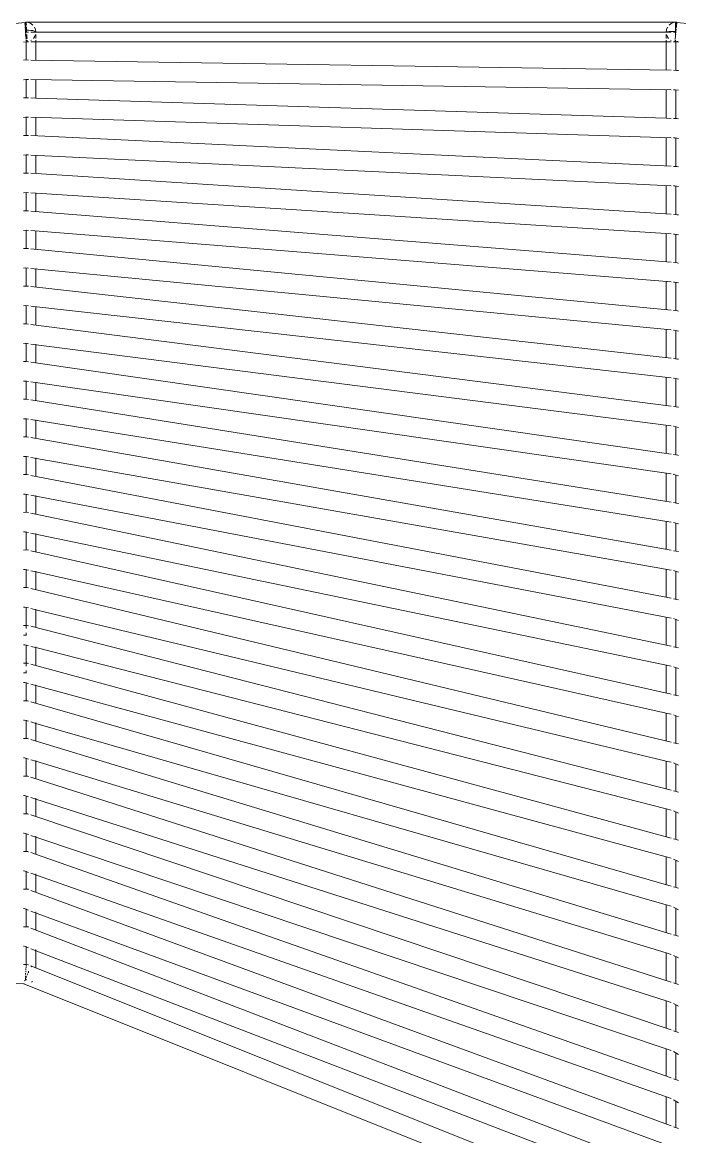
# Model space of a CAD drawing. Header units: millimetres. Extents: x 886808 to 1650903, y -1008069 to 230892.
# Drawn here: x 1045481 to 1046492, y -407367 to -405652 of the extents above; entities that cross this region are included whole.
import ezdxf

# ---------------------------------------------------------------- set-up
doc = ezdxf.new("R2010")
doc.units = ezdxf.units.MM
doc.layers.get('0').update_dxf_attribs({"lineweight": 0})
doc.layers.add('A_Dim', color=8, linetype='Continuous', lineweight=5)

# ---------------------------------------------------------------- blocks, each defined once
blk = doc.blocks.new('A$C14C457CE')
for p, q in [((3813.5, 3730), (4813.5, 3830)), ((4813.5, 3830), (3815.1, 3730.1)), ((4813.3, 3828.3), (4813.3, 3828)), ((4813.3, 3828), (4813.4, 3827.2)), ((4813.4, 3829.6), (4813.4, 3829.5)), ((4813.4, 3829.5), (4813.4, 3829)), ((4813.4, 3826), (4813.4, 3825.7)), ((4813.4, 3825.7), (4813.5, 3824.6)), ((4813.5, 3830), (4813.5, 3830)), ((4813.5, 3830), (4813.5, 3830)), ((4813.5, 3830), (4813.5, 3829.9)), ((4813.9, 3830), (4813.5, 3830)), ((4813.9, 3830), (4814.3, 3830)), ((4814.1, 3828), (4814, 3828.4)), ((4814, 3825.6), (4814.3, 3821.8)), ((4814.5, 3825.7), (4814.1, 3828)), ((4814.3, 3830), (4814.7, 3830.1)), ((5815.8, 3830.1), (4814.3, 3830.1)), ((4814.3, 3830.1), (4814.3, 3830)), ((4814.5, 3825.7), (4814.4, 3822.6)), ((4814.6, 3828.1), (4814.5, 3825.7)), ((4814.8, 3829.6), (4814.6, 3828.1)), ((4814.7, 3830.1), (4815, 3830.1)), ((4815, 3830.1), (4814.8, 3829.6)), ((4815, 3830.1), (5815, 3830.1)), ((4815, 3830.1), (4818.9, 3829.6)), ((4815.2, 3829.6), (4815, 3830.1)), ((4815, 3830.1), (4815, 3830.1)), ((4815, 3829.6), (4815, 3830.1)), ((4815, 3825.7), (4815, 3829.6)), ((4815.4, 3828.1), (4815.2, 3829.6)), ((4815.5, 3825.7), (4815.4, 3828.1)), ((4818.9, 3829.6), (4822.5, 3828.1)), ((4822.5, 3828.1), (4825.6, 3825.7)), ((5804.4, 3825.7), (5807.5, 3828.1)), ((5807.5, 3828.1), (5811.1, 3829.6)), ((5811.1, 3829.6), (5815, 3830.1)), ((5814.5, 3825.7), (5814.4, 3822.6)), ((5814.6, 3828.1), (5814.5, 3825.7)), ((5814.8, 3829.6), (5814.6, 3828.1)), ((5815, 3830.1), (5814.8, 3829.6)), ((5815, 3830.1), (5816.5, 3829.9)), ((5815.2, 3829.6), (5815, 3830.1)), ((5815, 3830.1), (5815, 3830.1)), ((5815, 3829.6), (5815, 3830.1)), ((5815, 3829.6), (5815, 3821.8)), ((5815.4, 3828.1), (5815.2, 3829.6)), ((5815.4, 3827.5), (5815.4, 3828.1)), ((5815.5, 3825.7), (5815.5, 3826.5)), ((5815.6, 3823.5), (5815.5, 3825.7)), ((5816.5, 3830), (5815.8, 3830.1)), ((5816.1, 3826.4), (5815.8, 3823.5)), ((5816.3, 3828.3), (5816.2, 3827.2)), ((5816.4, 3829.6), (5816.4, 3829)), ((5816.5, 3830), (6816.5, 3730)), ((5816.5, 3830), (5816.5, 3830)), ((5816.5, 3830), (5816.5, 3829.9)), ((5816.5, 3829.9), (5816.5, 3829.8)), ((4813.6, 3823), (4813.6, 3822.6)), ((4813.6, 3822.6), (4813.7, 3821.3)), ((4813.8, 3819.5), (4813.9, 3819)), ((4813.9, 3819), (4814, 3817.6)), ((4814, 3818.1), (4815, 3818.1)), ((4814.2, 3815.7), (4814.3, 3815.1)), ((4814.4, 3822.6), (4814.3, 3819)), ((4814.7, 3818.1), (4814.3, 3821.8)), ((4814.3, 3819), (4814.3, 3815.1)), ((4815, 3815.1), (4814.3, 3815.1)), ((4814.3, 3815.1), (4814.7, 3811.2)), ((4814.3, 3815.1), (4814.3, 3813.7)), ((4814.3, 3811.8), (4814.3, 3811.2)), ((4814.3, 3811.2), (4814.3, 3810)), ((4814.3, 3808.1), (4814.4, 3807.6)), ((4815, 3815.1), (4814.7, 3818.1)), ((4814.7, 3811.2), (4815.1, 3807.6)), ((4814.9, 3822.6), (4814.9, 3822.6)), ((4815.3, 3819), (4814.9, 3822.6)), ((4815, 3821.8), (4815, 3822.6)), ((4815, 3818.1), (4815, 3821.8)), ((4815, 3815.1), (4815, 3818.1)), ((4815, 3818.1), (4818.9, 3818)), ((4815.7, 3815.1), (4815, 3815.1)), ((4818.9, 3815.1), (4815, 3815.1)), ((4815, 3811.2), (4815, 3808.4)), ((4815, 3808.4), (4815, 3811.2)), ((4815, 3808.4), (4815, 3811.2)), ((4815.1, 3807.6), (4815.4, 3805.4)), ((4815.7, 3815.1), (4815.3, 3819)), ((4816, 3805.4), (4815.4, 3811.2)), ((4815.7, 3819), (4815.6, 3822.6)), ((4815.6, 3807.6), (4815.7, 3811.2)), ((4815.6, 3805.4), (4815.6, 3807.6)), ((4815.7, 3815.1), (4815.7, 3819)), ((4818.9, 3815.1), (4815.7, 3815.1)), ((4816.4, 3807.6), (4816.1, 3811.2)), ((4816.5, 3805.4), (4816.4, 3807.6)), ((4818.9, 3818), (4822.5, 3817.7)), ((4822.5, 3817.7), (4825.6, 3817.3)), ((4822.5, 3815.1), (4830, 3815.1)), ((5807.5, 3815.1), (4822.5, 3815.1)), ((4825.6, 3817.3), (4828, 3816.6)), ((4828, 3807.6), (4826.3, 3805.4)), ((4828, 3822.6), (4829.5, 3819)), ((4828, 3816.6), (4829.5, 3815.9)), ((4829.5, 3811.2), (4828, 3807.6)), ((4829.5, 3819), (4830, 3815.1)), ((4829.5, 3815.9), (4830, 3815.1)), ((4830, 3805.4), (4830, 3811.2)), ((5800, 3815.1), (5800.5, 3819)), ((5800, 3815.1), (5800.5, 3815.3)), ((5800, 3815.1), (5807.5, 3815.1)), ((5800, 3805.4), (5800, 3811.2)), ((5800.5, 3819), (5802, 3822.6)), ((5800.5, 3815.3), (5802, 3815.5)), ((5802, 3807.6), (5800.5, 3811.2)), ((5802, 3815.5), (5804.4, 3815.7)), ((5803.7, 3805.4), (5802, 3807.6)), ((5804.4, 3815.7), (5807.5, 3815.8)), ((5807.5, 3815.8), (5811.1, 3815.9)), ((5811.1, 3815.9), (5814.7, 3815.9)), ((5814.3, 3815.1), (5811.1, 3815.1)), ((5814.6, 3815.1), (5811.1, 3815.1)), ((5814, 3805.4), (5814.3, 3808.2)), ((5814.4, 3822.6), (5814.3, 3819)), ((5814.3, 3819), (5814.3, 3815.1)), ((5814.3, 3815.1), (5814.6, 3815.1)), ((5814.3, 3815.1), (5814.3, 3811.2)), ((5814.3, 3815.1), (5814.6, 3815.1)), ((5814.6, 3814.3), (5814.3, 3814.3)), ((5814.3, 3811.2), (5814.3, 3808.5)), ((5814.3, 3808.4), (5814.3, 3808.2)), ((5814.3, 3808.1), (5814.4, 3807.6)), ((5814.4, 3807.6), (5814.4, 3806.5)), ((5814.7, 3811.8), (5814.5, 3810)), ((5814.7, 3815.9), (5815, 3815.9)), ((5815.1, 3815.7), (5814.9, 3813.7)), ((5815, 3815.9), (5815.3, 3815.9)), ((5815.4, 3819.5), (5815.2, 3817.6)), ((5815.8, 3823), (5815.6, 3821.3)), ((4811.1, 3799.6), (4816.5, 3800.2)), ((4815.7, 3800.2), (4811.1, 3799.7)), ((4814.5, 3804.5), (4814.5, 3804)), ((4814.6, 3802.3), (4814.6, 3802.1)), ((4814.6, 3802.1), (4814.7, 3801.9)), ((4814.8, 3800.7), (4814.8, 3800.6)), ((4814.8, 3800.6), (4814.8, 3800.6)), ((4815, 3772.1), (4815, 3800.5)), ((4815, 3772.1), (4815, 3800.1)), ((4815.2, 3800.1), (4818.9, 3800.1)), ((4815.3, 3801.8), (4815.4, 3802.1)), ((4815.4, 3802.1), (4815.4, 3802.7)), ((4815.5, 3804.9), (4815.5, 3804.6)), ((4815.5, 3804.6), (4815.6, 3804)), ((4818.9, 3800.6), (4815.7, 3800.2)), ((4816.2, 3800.2), (4815.7, 3800.2)), ((4815.8, 3802.7), (4815.9, 3802.2)), ((4815.9, 3802.2), (4816.2, 3800.7)), ((4816.5, 3800.3), (4816.2, 3802.7)), ((4816.2, 3800.7), (4816.5, 3800.3)), ((4816.5, 3800.3), (4816.6, 3800.7)), ((4816.5, 3800.3), (4816.5, 3800.2)), ((4818.9, 3800.2), (4816.5, 3800.2)), ((4816.7, 3802.2), (4816.6, 3802.7)), ((4816.6, 3800.7), (4816.7, 3802.2)), ((4823.3, 3802.7), (4822.5, 3802.1)), ((5807.5, 3800.2), (4822.5, 3800.2)), ((4822.5, 3800.1), (5807.5, 3800.1)), ((4830, 3771.9), (4830, 3802.7)), ((5800, 3800.2), (5800, 3802.7)), ((5800, 3800.1), (5800, 3800.2)), ((5800, 3756.3), (5800, 3800.1)), ((5807.5, 3802.1), (5806.7, 3802.7)), ((5813.5, 3800.3), (5811.1, 3800.6)), ((5813.5, 3800.2), (5811.1, 3800.2)), ((5811.1, 3800.1), (5814.3, 3800.1)), ((5813.5, 3800.3), (5813.8, 3802.7)), ((5813.5, 3800.3), (5813.5, 3800.2)), ((5813.5, 3800.2), (5813.8, 3800.2)), ((5814.2, 3800.2), (5813.8, 3800.2)), ((5814, 3805), (5813.9, 3803.8)), ((5814.3, 3800.1), (5814.2, 3800.2)), ((5818.9, 3799.7), (5814.3, 3800.1)), ((5814.3, 3800.1), (5818.9, 3799.6)), ((5814.5, 3804.9), (5814.5, 3804.5)), ((5814.6, 3802.1), (5814.7, 3801.8)), ((5814.8, 3800.9), (5814.8, 3800.6)), ((5814.8, 3800.6), (5814.8, 3800.6)), ((5815, 3800.9), (5815, 3800.5)), ((5815, 3800.5), (5815, 3800.9)), ((5815, 3800.5), (5815, 3800.9)), ((5815, 3756.1), (5815, 3800.1)), ((5815, 3756.1), (5815, 3800)), ((5815.2, 3800.6), (5815.2, 3800.9)), ((5815.2, 3800.5), (5815.2, 3800.6)), ((5818.3, 3800.5), (5816.9, 3800.4)), ((4811.1, 3771.8), (4814.4, 3772.1)), ((4814.4, 3772.1), (4818.9, 3772)), ((4822.5, 3772), (5807.5, 3756.2)), ((5811.1, 3756.2), (5816, 3756.1)), ((5816, 3756.1), (5818.9, 3755.7)), ((4811.1, 3741.7), (4815.6, 3742.1)), ((4815, 3714.1), (4815, 3742.4)), ((4815, 3714.1), (4815, 3742)), ((4815.6, 3742.1), (4818.9, 3742)), ((4822.5, 3742), (5807.5, 3726.2)), ((4830, 3741.9), (4830, 3742.2)), ((4830, 3713.6), (4830, 3741.9)), ((5800, 3726.4), (5800, 3726.5)), ((5800, 3726.4), (5800, 3682.6)), ((5811.1, 3726.2), (5814, 3726.1)), ((5814, 3726.1), (5818.9, 3725.5)), ((5815, 3682.1), (5815, 3726.1)), ((5815, 3682.1), (5815, 3726)), ((4814.6, 3714.1), (4811.1, 3713.8)), ((4818.9, 3714), (4814.6, 3714.1)), ((4830, 3713.6), (4822.5, 3713.9)), ((5800, 3682.6), (4830, 3713.6)), ((4815.4, 3684.1), (4811.1, 3683.7)), ((4815, 3656.1), (4815, 3684.5)), ((4815, 3656.1), (4815, 3684.1)), ((4818.9, 3684), (4815.4, 3684.1)), ((5807.5, 3652.4), (4822.5, 3683.9)), ((4830, 3683.6), (4830, 3684)), ((4830, 3655.4), (4830, 3683.6)), ((5807.5, 3682.3), (5800, 3682.6)), ((5816.3, 3682.1), (5811.1, 3682.2)), ((5818.9, 3681.7), (5816.3, 3682.1)), ((4811.1, 3655.8), (4814.7, 3656.1)), ((4814.7, 3656.1), (4818.9, 3655.9)), ((4822.5, 3655.8), (5807.5, 3608.5)), ((5800, 3652.6), (5800, 3652.7)), ((5800, 3608.8), (5800, 3652.6)), ((5813.7, 3652.2), (5811.1, 3652.2)), ((5818.9, 3651.4), (5813.7, 3652.2)), ((5815, 3608.1), (5815, 3652)), ((5815, 3608.1), (5815, 3652)), ((4811.1, 3625.7), (4815.3, 3626.1)), ((4815, 3598.1), (4815, 3626.4)), ((4815, 3598.1), (4815, 3626.1)), ((4815.3, 3626.1), (4818.9, 3625.9)), ((4822.5, 3625.7), (5807.5, 3578.5)), ((4830, 3625.4), (4830, 3625.7)), ((4830, 3597.2), (4830, 3625.4)), ((5811.1, 3608.3), (5816.6, 3608)), ((5816.6, 3608), (5818.9, 3607.7)), ((4811.1, 3597.9), (4814.9, 3598.1)), ((4814.9, 3598.1), (4818.9, 3597.9)), ((4822.5, 3597.7), (5807.5, 3534.6)), ((4811.1, 3567.8), (4815.1, 3568.1)), ((4815, 3540.1), (4815, 3568.4)), ((4815, 3540.1), (4815, 3568.1)), ((4815.1, 3568.1), (4818.9, 3567.8)), ((4822.5, 3567.6), (5807.5, 3504.6)), ((4830, 3567.1), (4830, 3567.5)), ((4830, 3539), (4830, 3567.1)), ((5800, 3578.8), (5800, 3579)), ((5800, 3535.1), (5800, 3578.8)), ((5811.1, 3578.3), (5813.4, 3578.2)), ((5813.4, 3578.2), (5818.9, 3577.3)), ((5815, 3534.1), (5815, 3578.3)), ((5815, 3534.1), (5815, 3578.3)), ((4811.1, 3539.9), (4815.1, 3540.1)), ((4815.1, 3540.1), (4818.9, 3539.8)), ((4822.5, 3539.6), (5807.5, 3460.8)), ((5811.1, 3534.4), (5816.9, 3534)), ((5816.9, 3534), (5818.9, 3533.6)), ((4811.1, 3509.8), (4814.9, 3510.1)), ((4814.9, 3510.1), (4818.9, 3509.8)), ((4815, 3482.1), (4815, 3510.4)), ((4815, 3482.1), (4815, 3510.1)), ((4822.5, 3509.5), (5807.5, 3430.7)), ((4830, 3508.9), (4830, 3509.2)), ((4830, 3480.7), (4830, 3508.9)), ((5800, 3505), (5800, 3505.2)), ((5800, 3461.4), (5800, 3505)), ((5811.1, 3504.3), (5813.1, 3504.2)), ((5813.1, 3504.2), (5818.9, 3503.1)), ((5815, 3460.2), (5815, 3504)), ((5815, 3460.2), (5815, 3503.9)), ((4811.1, 3481.9), (4815.2, 3482.2)), ((4815.2, 3482.2), (4818.9, 3481.8)), ((4822.5, 3481.5), (5807.5, 3386.9)), ((4811.1, 3451.8), (4814.8, 3452.1)), ((4814.8, 3452.1), (4818.9, 3451.7)), ((4815, 3424.1), (4815, 3452.4)), ((4815, 3424.1), (4815, 3452)), ((4822.5, 3451.3), (5807.5, 3356.8)), ((4830, 3450.6), (4830, 3451)), ((4830, 3422.5), (4830, 3450.6)), ((5811.1, 3460.5), (5817.2, 3460)), ((5817.2, 3460), (5818.9, 3459.6)), ((5800, 3431.3), (5800, 3431.4)), ((5800, 3387.6), (5800, 3431.3)), ((5811.1, 3430.4), (5812.8, 3430.2)), ((5812.8, 3430.2), (5818.9, 3429)), ((5815, 3386.2), (5815, 3429.9)), ((4811.1, 3423.9), (4815.4, 3424.2)), ((4815.4, 3424.2), (4818.9, 3423.8)), ((4822.5, 3423.4), (5807.5, 3313)), ((5815, 3386.2), (5815, 3429.8)), ((4811.1, 3393.9), (4814.6, 3394.1)), ((4814.6, 3394.1), (4818.9, 3393.6)), ((4815, 3366.1), (4815, 3394.4)), ((4815, 3366.1), (4815, 3394)), ((4822.5, 3393.2), (5807.5, 3282.9)), ((4830, 3392.3), (4830, 3392.7)), ((4830, 3364.3), (4830, 3392.3)), ((5811.1, 3386.5), (5817.4, 3385.9)), ((5817.4, 3385.9), (5818.9, 3385.6)), ((4811.1, 3365.9), (4815.6, 3366.2)), ((4815.6, 3366.2), (4818.9, 3365.7)), ((4822.5, 3365.3), (5807.5, 3239.2)), ((5800, 3357.5), (5800, 3357.6)), ((5800, 3313.9), (5800, 3357.5)), ((5811.1, 3356.4), (5812.6, 3356.3)), ((5812.6, 3356.3), (5818.9, 3354.8)), ((5815, 3312.2), (5815, 3355.9)), ((5815, 3312.2), (5815, 3355.7)), ((4811.1, 3335.9), (4814.4, 3336.1)), ((4814.4, 3336.1), (4818.9, 3335.5)), ((4815, 3308.1), (4815, 3336.4)), ((4815, 3308.1), (4815, 3336)), ((4822.5, 3335), (5807.5, 3209)), ((4830, 3334.1), (4830, 3334.6)), ((4830, 3306.1), (4830, 3334.1)), ((5811.1, 3312.6), (5817.7, 3311.9)), ((5817.7, 3311.9), (5818.9, 3311.6)), ((4811.1, 3307.9), (4815.7, 3308.2)), ((4815.7, 3308.2), (4818.9, 3307.7)), ((4822.5, 3307.2), (5807.5, 3165.3)), ((4811.1, 3277.9), (4814.3, 3278.1)), ((4814.3, 3278.1), (4818.9, 3277.4)), ((4815, 3250.1), (4815, 3278.3)), ((4815, 3250.1), (4815, 3278)), ((4822.5, 3276.9), (5807.5, 3135)), ((4830, 3275.8), (4830, 3276.4)), ((4830, 3247.9), (4830, 3275.8)), ((5800, 3283.7), (5800, 3283.8)), ((5800, 3240.1), (5800, 3283.7)), ((5811.1, 3282.5), (5812.3, 3282.3)), ((5812.3, 3282.3), (5818.9, 3280.7)), ((5815, 3238.2), (5815, 3281.8)), ((5815, 3238.2), (5815, 3281.6)), ((4811.1, 3250), (4815.9, 3250.2)), ((4815.9, 3250.2), (4818.9, 3249.7)), ((4822.5, 3249.1), (5807.5, 3091.5)), ((5811.1, 3238.7), (5818, 3237.8)), ((5818, 3237.8), (5818.9, 3237.6)), ((4811.1, 3219.9), (4814.1, 3220.1)), ((4814.1, 3220.1), (4818.9, 3219.3)), ((4815, 3192.1), (4815, 3220.3)), ((4815, 3192.1), (4815, 3219.9)), ((4822.5, 3218.7), (5807.5, 3061.1)), ((4830, 3217.5), (4830, 3218.1)), ((4830, 3189.7), (4830, 3217.5)), ((5800, 3209.9), (5800, 3210)), ((5800, 3166.4), (5800, 3209.9)), ((5811.1, 3208.5), (5812, 3208.4)), ((5812, 3208.4), (5818.9, 3206.5)), ((5815, 3164.3), (5815, 3207.7)), ((5815, 3164.3), (5815, 3207.6)), ((4811.1, 3192), (4816.1, 3192.1)), ((4816.1, 3192.1), (4818.9, 3191.7)), ((4822.5, 3191), (5807.5, 3017.7)), ((4811.1, 3162), (4813.9, 3162.1)), ((4813.9, 3162.1), (4818.9, 3161.2)), ((4815, 3134.1), (4815, 3162.3)), ((4815, 3134.1), (4815, 3161.9)), ((4822.5, 3160.6), (5807.5, 2987.2)), ((4830, 3159.2), (4830, 3159.9)), ((4830, 3131.5), (4830, 3159.2)), ((5811.1, 3164.8), (5818.2, 3163.8)), ((5818.2, 3163.8), (5818.9, 3163.6)), ((4811.1, 3134), (4816.2, 3134.1)), ((4816.2, 3134.1), (4818.9, 3133.6)), ((4822.5, 3132.9), (5807.5, 2943.8)), ((5800, 3136.1), (5800, 3136.2)), ((5800, 3092.7), (5800, 3136.1)), ((5811.1, 3134.5), (5811.8, 3134.4)), ((5811.8, 3134.4), (5818.9, 3132.3)), ((5815, 3090.3), (5815, 3133.6)), ((5815, 3090.3), (5815, 3133.5)), ((4811.1, 3104), (4813.8, 3104.1)), ((4813.8, 3104.1), (4818.9, 3103.1)), ((4815, 3076.1), (4815, 3104.2)), ((4815, 3076.1), (4815, 3103.8)), ((4822.5, 3102.4), (5807.5, 2913.3)), ((4830, 3101), (4830, 3101.7)), ((4830, 3073.3), (4830, 3101)), ((5811.1, 3090.9), (5818.5, 3089.7)), ((5818.5, 3089.7), (5818.9, 3089.6)), ((4811.1, 3076), (4816.4, 3076.1)), ((4816.4, 3076.1), (4818.9, 3075.6)), ((4822.5, 3074.9), (5807.5, 2870)), ((5800, 3062.3), (5800, 3062.4)), ((5800, 3019), (5800, 3062.3)), ((5811.1, 3060.5), (5811.5, 3060.5)), ((5811.5, 3060.5), (5818.9, 3058.1)), ((5815, 3016.3), (5815, 3059.5)), ((5815, 3016.3), (5815, 3059.4)), ((4811.1, 3046), (4813.6, 3046.1)), ((4813.6, 3046.1), (4818.9, 3045)), ((4815, 3018.1), (4815, 3046.2)), ((4815, 3018.1), (4815, 3045.8)), ((4822.5, 3044.2), (5807.5, 2839.4)), ((4830, 3042.7), (4830, 3043.5)), ((4830, 3015.1), (4830, 3042.7)), ((4811.1, 3018), (4816.5, 3018.1)), ((4816.5, 3018.1), (4818.9, 3017.6)), ((4822.5, 3016.8), (5807.5, 2796.2)), ((5811.1, 3017), (5818.8, 3015.7)), ((5818.8, 3015.7), (5818.9, 3015.6)), ((4811.1, 2988.1), (4813.5, 2988.1)), ((4813.5, 2988.1), (4818.9, 2986.9)), ((4815, 2960.1), (4815, 2988.1)), ((4815, 2960.1), (4815, 2987.7)), ((4822.5, 2986.1), (4830, 2984.4)), ((4830, 2984.4), (4830, 2985.3)), ((4830, 2956.9), (4830, 2984.4)), ((4830, 2984.4), (5800, 2767.2)), ((5800, 2988.5), (5800, 2988.6)), ((5800, 2945.3), (5800, 2988.5)), ((5811.1, 2986.6), (5811.2, 2986.6)), ((5811.2, 2986.6), (5818.9, 2983.9)), ((5815, 2942.4), (5815, 2985.4)), ((5815, 2942.4), (5815, 2985.3)), ((4811.1, 2960.1), (4816.7, 2960.1)), ((4816.7, 2960.1), (4818.9, 2959.6)), ((4822.5, 2958.7), (5807.5, 2722.3)), ((5811.1, 2943.1), (5818.9, 2941.6)), ((4811.1, 2930.1), (4813.3, 2930.1)), ((4813.3, 2930.1), (4818.9, 2928.8)), ((4815, 2897.3), (4815, 2930.1)), ((4815, 2897.3), (4815, 2929.7)), ((4822.5, 2927.9), (4830, 2926.1)), ((4830, 2926.1), (4830, 2927.1)), ((4830, 2898.7), (4830, 2926.1)), ((4830, 2926.1), (5800, 2693.3)), ((4811.1, 2902.1), (4816.9, 2902.1)), ((4816.9, 2902.1), (4818.9, 2901.6)), ((4822.5, 2900.7), (5807.5, 2648.5)), ((5800, 2914.7), (5800, 2914.8)), ((5800, 2871.5), (5800, 2914.7)), ((5811.1, 2912.6), (5818.9, 2909.7)), ((5815, 2868.4), (5815, 2911.6)), ((5815, 2868.4), (5815, 2911.6)), ((4811.1, 2887.1), (4815, 2887.1)), ((4815, 2886.5), (4815, 2890.4)), ((4815, 2886.5), (4815, 2890.4)), ((4815, 2887.1), (4815.2, 2887.1)), ((4811.1, 2872.1), (4813.1, 2872.1)), ((4813.1, 2872.1), (4818.9, 2870.6)), ((4815, 2839.3), (4815, 2872)), ((4815, 2839.3), (4815, 2871.6)), ((4822.5, 2869.7), (4830, 2867.8)), ((4830, 2867.8), (4830, 2868.9)), ((4830, 2840.6), (4830, 2867.8)), ((4830, 2867.8), (5800, 2619.5)), ((5811.1, 2869.2), (5818.9, 2867.6)), ((4811.1, 2844.1), (4817, 2844.1)), ((4815, 2828.5), (4815, 2832.4)), ((4815, 2828.5), (4815, 2832.4)), ((4817, 2844.1), (4818.9, 2843.6)), ((4822.5, 2842.6), (5807.5, 2574.7)), ((5800, 2840.9), (5800, 2841)), ((5800, 2797.8), (5800, 2840.9)), ((5811.1, 2838.5), (5818.9, 2835.5)), ((5815, 2794.5), (5815, 2837.2)), ((5815, 2794.5), (5815, 2837)), ((4811.1, 2829.1), (4815, 2829.1)), ((4811.1, 2814.1), (4813, 2814.1)), ((4813, 2814.1), (4818.9, 2812.5)), ((4815, 2829.1), (4815.2, 2829)), ((4815, 2786.1), (4815, 2814)), ((4815, 2786.1), (4815, 2813.6)), ((4822.5, 2811.5), (4830, 2809.5)), ((4830, 2809.5), (4830, 2810.7)), ((4830, 2782.4), (4830, 2809.5)), ((4830, 2809.5), (5800, 2545.7)), ((4811.1, 2786.1), (4817.2, 2786.1)), ((4817.2, 2786.1), (4818.9, 2785.6)), ((4822.5, 2784.5), (5807.5, 2500.9)), ((5811.1, 2795.3), (5818.9, 2793.6)), ((5800, 2767.2), (5807.5, 2765.4)), ((5800, 2724.1), (5800, 2767.2)), ((5811.1, 2764.5), (5818.9, 2761.3)), ((5815, 2720.5), (5815, 2763.1)), ((5815, 2720.5), (5815, 2762.9)), ((4811.1, 2756.2), (4812.8, 2756.1)), ((4812.8, 2756.1), (4818.9, 2754.4)), ((4815, 2728.1), (4815, 2756)), ((4815, 2728.1), (4815, 2755.5)), ((4822.5, 2753.4), (4830, 2751.2)), ((4830, 2751.2), (4830, 2752.4)), ((4830, 2724.2), (4830, 2751.2)), ((4830, 2751.2), (5800, 2471.8)), ((4811.1, 2728.1), (4817.3, 2728.1)), ((4817.3, 2728.1), (4818.9, 2727.6)), ((4822.5, 2726.5), (5807.5, 2427.1)), ((5811.1, 2721.5), (5818.9, 2719.6)), ((4811.1, 2698.2), (4812.7, 2698.2)), ((4812.7, 2698.2), (4818.9, 2696.3)), ((4815, 2670.1), (4815, 2697.9)), ((4815, 2670.1), (4815, 2697.4)), ((4822.5, 2695.2), (4830, 2692.9)), ((4830, 2692.9), (4830, 2694.2)), ((4830, 2666), (4830, 2692.9)), ((4830, 2692.9), (5800, 2398)), ((5800, 2693.3), (5807.5, 2691.5)), ((5800, 2650.4), (5800, 2693.3)), ((5811.1, 2690.5), (5818.9, 2687.1)), ((5815, 2646.6), (5815, 2689)), ((5815, 2646.6), (5815, 2688.8)), ((4811.1, 2670.2), (4817.5, 2670)), ((4817.5, 2670), (4818.9, 2669.6)), ((4822.5, 2668.4), (5807.5, 2353.2)), ((5811.1, 2647.6), (5818.9, 2645.6)), ((4811.1, 2640.2), (4812.5, 2640.2)), ((4812.5, 2640.2), (4818.9, 2638.1)), ((4815, 2612.1), (4815, 2639.9)), ((4815, 2612.1), (4815, 2639.4)), ((4822.5, 2637), (4830, 2634.6)), ((4830, 2634.6), (4830, 2636)), ((4830, 2607.9), (4830, 2634.6)), ((4830, 2634.6), (5800, 2324.2)), ((4811.1, 2612.2), (4817.7, 2612)), ((4817.7, 2612), (4818.9, 2611.6)), ((4822.5, 2610.4), (5807.5, 2279.4)), ((5800, 2619.5), (5807.5, 2617.6)), ((5800, 2576.7), (5800, 2619.5)), ((5811.1, 2616.4), (5818.9, 2612.9)), ((5815, 2572.6), (5815, 2614.9)), ((5815, 2572.6), (5815, 2614.7)), ((4811.1, 2582.2), (4812.3, 2582.2)), ((4812.3, 2582.2), (4818.9, 2580)), ((4815, 2554.1), (4815, 2581.8)), ((4815, 2554.1), (4815, 2581.3)), ((4822.5, 2578.8), (4830, 2576.3)), ((4830, 2576.3), (4830, 2577.8)), ((4830, 2549.7), (4830, 2576.3)), ((4830, 2576.3), (5800, 2250.3)), ((5811.1, 2573.7), (5818.9, 2571.6)), ((4811.1, 2554.2), (4817.8, 2554)), ((4817.8, 2554), (4818.9, 2553.6)), ((4822.5, 2552.4), (5807.5, 2205.6)), ((5800, 2503), (5800, 2545.7)), ((5800, 2545.7), (5807.5, 2543.6)), ((5811.1, 2542.4), (5818.9, 2538.7)), ((5815, 2498.7), (5815, 2540.8)), ((5815, 2498.7), (5815, 2540.5)), ((4811.1, 2524.2), (4812.2, 2524.2)), ((4812.2, 2524.2), (4818.9, 2521.9)), ((4815, 2496.1), (4815, 2523.8)), ((4815, 2496.1), (4815, 2523.2)), ((4822.5, 2520.6), (5807.5, 2173.9)), ((4830, 2517.9), (4830, 2519.5)), ((4830, 2491.6), (4830, 2517.9)), ((4811.1, 2496.2), (4818, 2496)), ((4818, 2496), (4818.9, 2495.6)), ((4822.5, 2494.3), (5807.5, 2131.8)), ((5811.1, 2499.8), (5818.9, 2497.6)), ((5800, 2429.3), (5800, 2471.8)), ((5800, 2471.8), (5807.5, 2469.7)), ((4811.1, 2466.3), (4812, 2466.2)), ((4812, 2466.2), (4818.9, 2463.7)), ((4815, 2438.1), (4815, 2465.7)), ((4815, 2438.1), (4815, 2465.1)), ((4822.5, 2462.4), (5807.5, 2099.9)), ((4830, 2459.6), (4830, 2461.3)), ((4830, 2433.4), (4830, 2459.6)), ((5811.1, 2468.3), (5818.9, 2464.4)), ((5815, 2424.8), (5815, 2466.9)), ((5815, 2424.8), (5815, 2466.9)), ((4811.1, 2438.3), (4818.1, 2438)), ((4818.1, 2438), (4818.9, 2437.7)), ((4822.5, 2436.3), (5807.5, 2058)), ((5811.1, 2426), (5818.9, 2423.6)), ((4811.1, 2408.3), (4811.9, 2408.3)), ((4811.9, 2408.3), (4818.9, 2405.6)), ((4815, 2380.1), (4815, 2407.7)), ((4815, 2380.1), (4815, 2407.1)), ((4822.5, 2404.2), (5807.5, 2025.9)), ((4830, 2401.3), (4830, 2403.1)), ((4830, 2375.2), (4830, 2401.3)), ((3815.5, 2400.1), (4811.7, 2350.3)), ((5800, 2355.6), (5800, 2398)), ((5800, 2398), (5807.5, 2395.7)), ((5811.1, 2394.2), (5818.9, 2390.2)), ((5815, 2350.8), (5815, 2392.5)), ((5815, 2350.8), (5815, 2392.2)), ((4811.1, 2380.3), (4814.9, 2380.1)), ((4811.1, 2380.3), (4814.9, 2380.1)), ((4814.5, 2369), (4814.4, 2368.5)), ((4814.6, 2370.4), (4814.5, 2369)), ((4814.8, 2373.8), (4814.7, 2372.6)), ((4814.7, 2372.6), (4814.7, 2372.2)), ((4814.9, 2380.1), (4815, 2380.1)), ((4815, 2380.1), (4815.1, 2380.1)), ((4815.1, 2376.6), (4815, 2375.7)), ((4815, 2375.7), (4815, 2375.3)), ((4815.1, 2380.1), (4815.7, 2380.1)), ((4815.1, 2380.1), (4818.3, 2379.9)), ((4815.3, 2378.1), (4815.2, 2377.8)), ((4815.4, 2378.7), (4815.3, 2378.1)), ((4815.6, 2379.8), (4815.5, 2379.6)), ((4815.5, 2379.6), (4815.5, 2379.4)), ((4815.8, 2380.1), (4815.7, 2380.1)), ((4818.1, 2368.1), (4818.9, 2368)), ((4818.3, 2379.9), (4818.9, 2379.7)), ((4818.3, 2379.7), (4818.9, 2379.6)), ((4818.6, 2368.7), (4818.3, 2368.1)), ((4818.3, 2368.1), (4818.3, 2368)), ((4818.9, 2369.7), (4818.6, 2368.7)), ((4818.9, 2368), (4819.1, 2368)), ((4822.5, 2378.2), (5807.5, 1984.2)), ((4822.5, 2378.1), (4824.1, 2376.8)), ((4830, 2374.5), (4830, 2375.2)), ((4810.9, 2350.6), (4811, 2350.6)), ((4811, 2350.6), (4811.7, 2350.3)), ((4812.1, 2350.5), (4811.6, 2350.6)), ((4811.7, 2350.3), (4811.8, 2350.3)), ((4811.8, 2350.3), (5808, 1951.8)), ((4811.8, 2350.3), (4811.8, 2350.3)), ((4811.8, 2350.3), (4812.8, 2350.2)), ((4813, 2355.8), (4812.7, 2355.2)), ((4812.7, 2355.2), (4812.7, 2355.2)), ((4813, 2355.9), (4813, 2355.8)), ((4813.9, 2355.1), (4813.9, 2354.8)), ((4814, 2359), (4814, 2357.6)), ((4814.2, 2358.1), (4814, 2357.7)), ((4814, 2357.6), (4814, 2356.8)), ((4814.1, 2362.7), (4814.1, 2361.2)), ((4814.1, 2361.2), (4814.1, 2360.8)), ((4814.3, 2365.1), (4814.2, 2364.7)), ((4815.1, 2360.2), (4814.2, 2358.1)), ((4814.3, 2366.6), (4814.3, 2365.1)), ((4814.6, 2358), (4814.6, 2356.6)), ((4814.8, 2360.3), (4814.7, 2359.2)), ((4815.2, 2356.3), (4815.3, 2357.6)), ((4815.3, 2357.6), (4815.3, 2357.7)), ((4815.7, 2361.5), (4815.4, 2360.8)), ((4816.2, 2362.6), (4815.7, 2361.5)), ((4817.2, 2365.1), (4816.9, 2364.4)), ((4817.6, 2366.2), (4817.2, 2365.1)), ((4824.8, 2353.9), (4823.6, 2353)), ((5811.1, 2352.1), (5818.9, 2349.6)), ((5800, 2282), (5800, 2324.2)), ((5800, 2324.2), (5807.5, 2321.8)), ((5811.1, 2320.2), (5818.9, 2316)), ((5815, 2276.9), (5815, 2318.4)), ((5815, 2276.9), (5815, 2318.1)), ((5811.1, 2278.2), (5818.9, 2275.6)), ((5800, 2208.3), (5800, 2250.3)), ((5800, 2250.3), (5807.5, 2247.8)), ((5811.1, 2246.1), (5818.9, 2241.7)), ((5815, 2203), (5815, 2244.2)), ((5815, 2203), (5815, 2243.9)), ((5811.1, 2204.4), (5818.9, 2201.6)), ((5800, 2134.6), (5800, 2176.5)), ((5811.1, 2172), (5818.9, 2167.5)), ((5815, 2129.1), (5815, 2170.1)), ((5815, 2129.1), (5815, 2169.7)), ((5811.1, 2130.5), (5818.9, 2127.6))]:
    blk.add_line(p, q)

msp = doc.modelspace()

# ---------------------------------------------------------------- block references
at = {"layer": 'A_Dim', "transparency": 33554636}
msp.add_blockref('A$C14C457CE', (1040671.4, -409482.5), dxfattribs=at)

doc.saveas('drawing.dxf')
